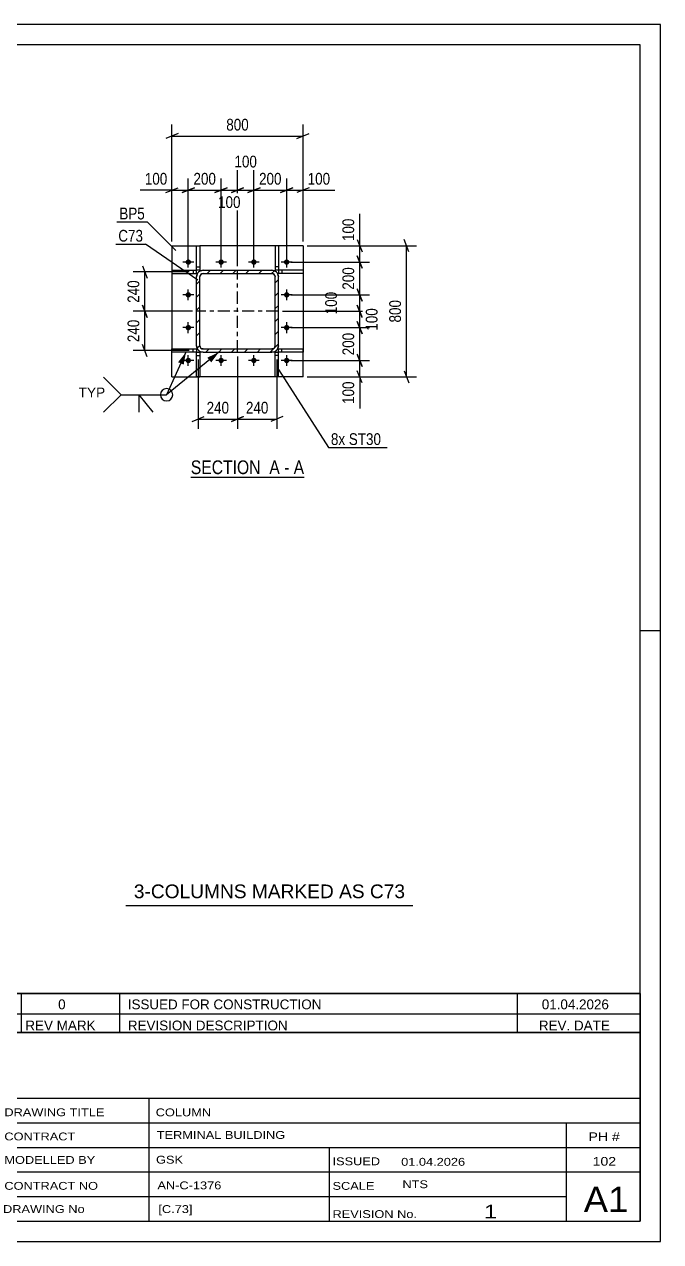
# Model space of a CAD drawing. Header units: millimetres. Extents: x 0 to 420, y 0 to 297.
# Drawn here: x 264.8 to 420, y 0 to 297 of the extents above; entities that cross this region are included whole.
import ezdxf

# ---------------------------------------------------------------- set-up
doc = ezdxf.new("R2010")
doc.units = ezdxf.units.MM
doc.linetypes.add('DXK_LINE_DOT2', pattern=[3.9198, 1.9599, -1.9599])
doc.linetypes.add('DXK_LINE_DOT3', pattern=[5.9187, 2.979, -0.9799, 0.9799, -0.9799])
doc.styles.add('Arial', font='arial.ttf', dxfattribs={"height": 0.2})
doc.styles.add('Arial Narrow', font='ARIALN.TTF', dxfattribs={"height": 0.2})

# ---------------------------------------------------------------- blocks, each defined once
blk = doc.blocks.new('Unknown-762326671-1131')
at = {"color": 5, "linetype": 'Continuous'}
for p, q in [((420, 297), (0, 297)), ((420, 0), (420, 297)), ((415, 292), (5, 292)), ((415, 5), (415, 292)), ((420, 149), (415, 149)), ((5, 5), (415, 5)), ((0, 0), (420, 0))]:
    blk.add_line(p, q, dxfattribs=at)
blk = doc.blocks.new('Unknown-762326671-13 - 1730')
at = {"color": 6, "linetype": 'Continuous'}
blk.add_line((305.37, 186.52), (333.02, 186.52), dxfattribs=at)
at = {"color": 0, "linetype": 'Continuous'}
blk.add_wipeout([(323.48, 187.27), (323.48, 190.77), (305.37, 190.77), (305.37, 187.27)], dxfattribs=at)
at = {"color": 7, "linetype": 'Continuous', "style": 'Arial Narrow'}
blk.add_text('SECTION ', height=3.34, dxfattribs=at).set_placement((305.37, 187.27))
at = {"color": 0, "linetype": 'Continuous'}
blk.add_wipeout([(327.09, 187.27), (327.09, 190.77), (324.53, 190.77), (324.53, 187.27)], dxfattribs=at)
blk.add_wipeout([(329.41, 187.27), (329.41, 190.77), (328.14, 190.77), (328.14, 187.27)], dxfattribs=at)
at = {"color": 7, "linetype": 'Continuous', "style": 'Arial Narrow'}
blk.add_text('A', height=3.34, dxfattribs=at).set_placement((324.53, 187.27))
at = {"color": 0, "linetype": 'Continuous'}
blk.add_wipeout([(333.02, 187.27), (333.02, 190.77), (330.46, 190.77), (330.46, 187.27)], dxfattribs=at)
at = {"color": 7, "linetype": 'Continuous', "style": 'Arial Narrow'}
for s, p in [('A', (330.46, 187.27)), ('-', (328.14, 187.27))]:
    blk.add_text(s, height=3.34, dxfattribs=at).set_placement(p)
blk = doc.blocks.new('Part-762326671-1743 - 1730')
at = {"color": 2, "linetype": 'Continuous'}
for p, q in [((325.96, 211), (325.96, 217)), ((325.96, 217), (326.76, 217)), ((326.76, 211), (326.76, 217)), ((326.76, 216.2), (325.96, 216.2)), ((326.76, 211), (325.96, 211))]:
    blk.add_line(p, q, dxfattribs=at)
blk = doc.blocks.new('Part-762326671-1748 - 1730')
at = {"color": 2, "linetype": 'Continuous'}
for p, q in [((332.76, 237), (326.76, 237)), ((326.76, 237), (326.76, 236.2)), ((332.76, 236.2), (326.76, 236.2)), ((327.56, 237), (327.56, 236.2)), ((332.76, 237), (332.76, 236.2))]:
    blk.add_line(p, q, dxfattribs=at)
blk = doc.blocks.new('Bolt-762326671-1733 - 1730')
at = {"linetype": 'Continuous'}
for points in [[(304.76, 238.34, -1), (304.76, 239.66, -1)], [(312.76, 238.34, -1), (312.76, 239.66, -1)], [(320.76, 238.34, -1), (320.76, 239.66, -1)], [(328.76, 238.34, -1), (328.76, 239.66, -1)], [(304.76, 230.34, -1), (304.76, 231.66, -1)], [(328.76, 230.34, -1), (328.76, 231.66, -1)], [(304.76, 222.34, -1), (304.76, 223.66, -1)], [(328.76, 222.34, -1), (328.76, 223.66, -1)], [(304.76, 214.34, -1), (304.76, 215.66, -1)], [(312.76, 214.34, -1), (312.76, 215.66, -1)], [(320.76, 214.34, -1), (320.76, 215.66, -1)], [(328.76, 214.34, -1), (328.76, 215.66, -1)]]:
    blk.add_hatch(color=1, dxfattribs=at).paths.add_polyline_path(points)
at = {"color": 1, "linetype": 'Continuous'}
for p, q in [((306.08, 239), (303.44, 239)), ((304.76, 237.68), (304.76, 240.32)), ((314.08, 239), (311.44, 239)), ((312.76, 237.68), (312.76, 240.32)), ((322.08, 239), (319.44, 239)), ((320.76, 237.68), (320.76, 240.32)), ((330.08, 239), (327.44, 239)), ((328.76, 237.68), (328.76, 240.32)), ((304.76, 229.68), (304.76, 232.32)), ((328.76, 229.68), (328.76, 232.32)), ((306.08, 231), (303.44, 231)), ((330.08, 231), (327.44, 231)), ((306.08, 223), (303.44, 223)), ((304.76, 221.68), (304.76, 224.32)), ((330.08, 223), (327.44, 223)), ((328.76, 221.68), (328.76, 224.32)), ((306.08, 215), (303.44, 215)), ((304.76, 213.68), (304.76, 216.32)), ((314.08, 215), (311.44, 215)), ((312.76, 213.68), (312.76, 216.32)), ((322.08, 215), (319.44, 215)), ((320.76, 213.68), (320.76, 216.32)), ((330.08, 215), (327.44, 215)), ((328.76, 213.68), (328.76, 216.32))]:
    blk.add_line(p, q, dxfattribs=at)
blk = doc.blocks.new('Part-762326671-1758 - 1730')
at = {"color": 2, "linetype": 'Continuous'}
for p, q in [((300.76, 237), (306.76, 237)), ((300.76, 237), (300.76, 236.2)), ((300.76, 236.2), (306.76, 236.2)), ((305.96, 237), (305.96, 236.2)), ((306.76, 236.2), (306.76, 237))]:
    blk.add_line(p, q, dxfattribs=at)
blk = doc.blocks.new('Part-762326671-1738 - 1730')
at = {"linetype": 'Continuous'}
h = blk.add_hatch(dxfattribs=at)
h.set_pattern_fill('', scale=0.7, style=0, pattern_type=0)
h.set_pattern_definition([(45, (306.8818, 217.9916), (-1.57154, 1.57154), [])])
h.paths.add_polyline_path([(306.76, 218.6), (306.88, 217.99), (307.23, 217.47), (307.75, 217.13), (308.36, 217), (325.16, 217), (325.77, 217.13), (326.29, 217.47), (326.64, 217.99), (326.76, 218.6), (326.76, 235.4), (326.64, 236.02), (326.29, 236.54), (325.77, 236.88), (325.16, 237), (308.36, 237), (307.75, 236.88), (307.23, 236.54), (306.88, 236.02), (306.76, 235.4)])
h.paths.add_polyline_path([(307.62, 235.71), (307.79, 235.97), (308.05, 236.14), (308.36, 236.2), (325.16, 236.2), (325.47, 236.14), (325.73, 235.97), (325.9, 235.71), (325.96, 235.4), (325.96, 218.6), (325.9, 218.3), (325.73, 218.04), (325.47, 217.86), (325.16, 217.8), (308.36, 217.8), (308.05, 217.86), (307.79, 218.04), (307.62, 218.3), (307.56, 218.6), (307.56, 235.4)])
at = {"color": 7, "linetype": 'DXK_LINE_DOT2'}
for p, q in [((306.76, 235.4), (306.88, 236.02)), ((306.76, 218.6), (306.76, 235.4)), ((307.62, 235.71), (307.56, 235.4)), ((307.56, 218.6), (307.56, 235.4)), ((307.75, 236.88), (308.36, 237)), ((308.36, 236.2), (308.05, 236.14)), ((308.36, 237), (325.16, 237)), ((308.36, 236.2), (325.16, 236.2)), ((325.16, 237), (325.77, 236.88)), ((325.47, 236.14), (325.16, 236.2)), ((325.96, 235.4), (325.9, 235.71)), ((325.96, 218.6), (325.96, 235.4)), ((326.64, 236.02), (326.76, 235.4)), ((326.76, 218.6), (326.76, 235.4)), ((306.88, 217.99), (306.76, 218.6)), ((307.56, 218.6), (307.62, 218.3)), ((308.36, 217), (307.75, 217.13)), ((308.05, 217.86), (308.36, 217.8)), ((308.36, 217.8), (325.16, 217.8)), ((308.36, 217), (325.16, 217)), ((325.16, 217.8), (325.47, 217.86)), ((325.77, 217.13), (325.16, 217)), ((325.9, 218.3), (325.96, 218.6)), ((326.76, 218.6), (326.64, 217.99))]:
    blk.add_line(p, q, dxfattribs=at)
at = {"color": 2, "linetype": 'Continuous'}
for p, q in [((306.88, 236.02), (306.76, 235.4)), ((306.76, 218.6), (306.76, 235.4)), ((307.56, 235.4), (307.62, 235.71)), ((307.56, 218.6), (307.56, 235.4)), ((308.36, 237), (307.75, 236.88)), ((308.05, 236.14), (308.36, 236.2)), ((308.36, 237), (325.16, 237)), ((308.36, 236.2), (325.16, 236.2)), ((325.77, 236.88), (325.16, 237)), ((325.16, 236.2), (325.47, 236.14)), ((325.9, 235.71), (325.96, 235.4)), ((325.96, 218.6), (325.96, 235.4)), ((326.76, 235.4), (326.64, 236.02)), ((326.76, 218.6), (326.76, 235.4)), ((306.76, 218.6), (306.88, 217.99)), ((307.62, 218.3), (307.56, 218.6)), ((307.75, 217.13), (308.36, 217)), ((308.36, 217.8), (308.05, 217.86)), ((308.36, 217.8), (325.16, 217.8)), ((308.36, 217), (325.16, 217)), ((325.47, 217.86), (325.16, 217.8)), ((325.16, 217), (325.77, 217.13)), ((325.96, 218.6), (325.9, 218.3)), ((326.64, 217.99), (326.76, 218.6))]:
    blk.add_line(p, q, dxfattribs=at)
at = {"color": 7, "linetype": 'DXK_LINE_DOT3'}
for p, q in [((316.76, 217), (316.76, 237)), ((326.76, 227), (306.76, 227))]:
    blk.add_line(p, q, dxfattribs=at)
at = {"color": 7, "linetype": 'DXK_LINE_DOT2'}
for centre, radius, start, end in [((308.36, 235.4), 1.6, 112.5, 157.5), ((308.36, 235.4), 0.8, 112.5, 157.5), ((325.16, 235.4), 0.8, 22.5, 67.5), ((325.16, 235.4), 1.6, 22.5, 67.5), ((308.36, 218.6), 1.6, 202.5, 247.5), ((308.36, 218.6), 0.8, 202.5, 247.5), ((325.16, 218.6), 0.8, 292.5, 337.5), ((325.16, 218.6), 1.6, 292.5, 337.5)]:
    blk.add_arc(centre, radius, start, end, dxfattribs=at)
at = {"color": 2, "linetype": 'Continuous'}
for centre, radius, start, end in [((308.36, 235.4), 1.6, 112.5, 157.5), ((308.36, 235.4), 0.8, 112.5, 157.5), ((325.16, 235.4), 0.8, 22.5, 67.5), ((325.16, 235.4), 1.6, 22.5, 67.5), ((308.36, 218.6), 1.6, 202.5, 247.5), ((308.36, 218.6), 0.8, 202.5, 247.5), ((325.16, 218.6), 0.8, 292.5, 337.5), ((325.16, 218.6), 1.6, 292.5, 337.5)]:
    blk.add_arc(centre, radius, start, end, dxfattribs=at)
blk = doc.blocks.new('Part-762326671-1753 - 1730')
at = {"color": 2, "linetype": 'Continuous'}
for p, q in [((306.76, 217), (307.56, 217)), ((306.76, 211), (306.76, 217)), ((307.56, 217), (307.56, 211)), ((306.76, 216.2), (307.56, 216.2)), ((307.56, 211), (306.76, 211))]:
    blk.add_line(p, q, dxfattribs=at)
blk = doc.blocks.new('Part-762326671-1763 - 1730')
at = {"color": 2, "linetype": 'Continuous'}
for p, q in [((325.96, 243), (325.96, 237)), ((326.76, 243), (325.96, 243)), ((326.76, 243), (326.76, 237)), ((326.76, 237.8), (325.96, 237.8)), ((326.76, 237), (325.96, 237))]:
    blk.add_line(p, q, dxfattribs=at)
blk = doc.blocks.new('Part-762326671-1768 - 1730')
at = {"color": 2, "linetype": 'Continuous'}
for p, q in [((300.76, 243), (306.76, 243)), ((300.76, 243), (300.76, 237)), ((325.96, 243), (307.56, 243)), ((332.76, 243), (326.76, 243)), ((332.76, 243), (332.76, 237)), ((300.76, 236.2), (300.76, 217.8)), ((332.76, 236.2), (332.76, 217.8)), ((300.76, 211), (300.76, 217)), ((332.76, 211), (332.76, 217)), ((300.76, 211), (306.76, 211)), ((325.96, 211), (307.56, 211)), ((332.76, 211), (326.76, 211))]:
    blk.add_line(p, q, dxfattribs=at)
at = {"color": 7, "linetype": 'DXK_LINE_DOT2'}
for p, q in [((306.76, 243), (307.56, 243)), ((326.76, 243), (325.96, 243)), ((300.76, 237), (300.76, 236.2)), ((332.76, 237), (332.76, 236.2)), ((300.76, 217), (300.76, 217.8)), ((332.76, 217), (332.76, 217.8)), ((306.76, 211), (307.56, 211)), ((326.76, 211), (325.96, 211))]:
    blk.add_line(p, q, dxfattribs=at)
blk = doc.blocks.new('Part-762326671-1773 - 1730')
at = {"color": 2, "linetype": 'Continuous'}
for p, q in [((300.76, 217.8), (306.76, 217.8)), ((300.76, 217), (300.76, 217.8)), ((306.76, 217), (300.76, 217)), ((305.96, 217), (305.96, 217.8)), ((306.76, 217.8), (306.76, 217))]:
    blk.add_line(p, q, dxfattribs=at)
blk = doc.blocks.new('Part-762326671-1778 - 1730')
at = {"color": 2, "linetype": 'Continuous'}
for p, q in [((306.76, 243), (307.56, 243)), ((306.76, 237), (306.76, 243)), ((307.56, 243), (307.56, 237)), ((306.76, 237.8), (307.56, 237.8)), ((307.56, 237), (306.76, 237))]:
    blk.add_line(p, q, dxfattribs=at)
blk = doc.blocks.new('Part-762326671-1783 - 1730')
at = {"color": 2, "linetype": 'Continuous'}
for p, q in [((326.76, 217), (326.76, 217.8)), ((326.76, 217.8), (332.76, 217.8)), ((332.76, 217), (326.76, 217)), ((327.56, 217), (327.56, 217.8)), ((332.76, 217.8), (332.76, 217))]:
    blk.add_line(p, q, dxfattribs=at)
blk = doc.blocks.new('StraightDimension-762326671-2650 - 1730')
at = {"color": 7, "linetype": 'Continuous'}
for p, q in [((300.76, 244), (300.76, 259.39)), ((304.76, 240), (304.76, 259.39)), ((299.26, 255.94), (302.26, 257.14)), ((300.76, 256.54), (304.76, 256.54)), ((306.26, 257.14), (303.26, 255.94))]:
    blk.add_line(p, q, dxfattribs=at)
at = {"color": 0}
blk.add_wipeout([(300.23, 257.29), (300.23, 261.49), (293.55, 261.49), (293.55, 257.29)], dxfattribs=at)
at = {"color": 7, "linetype": 'Continuous'}
blk.add_line((300.76, 256.54), (293.03, 256.54), dxfattribs=at)
blk.add_line((300.76, 256.54), (293.03, 256.54), dxfattribs=at)
at = {"color": 3, "style": 'Arial Narrow'}
blk.add_text('100', height=2.863, dxfattribs=at).set_placement((294.15, 257.89))
blk = doc.blocks.new('StraightDimension-762326671-2578 - 1730')
at = {"color": 7, "linetype": 'Continuous'}
for p, q in [((345.97, 244.5), (347.17, 241.5)), ((333.76, 243), (348.97, 243)), ((346.57, 239), (346.57, 243)), ((329.76, 239), (348.97, 239)), ((347.17, 237.5), (345.97, 240.5))]:
    blk.add_line(p, q, dxfattribs=at)
at = {"color": 0}
blk.add_wipeout([(345.82, 250.21), (341.62, 250.21), (341.62, 243.53), (345.82, 243.53)], dxfattribs=at)
at = {"color": 7, "linetype": 'Continuous'}
blk.add_line((346.57, 243), (346.57, 250.74), dxfattribs=at)
blk.add_line((346.57, 243), (346.57, 250.74), dxfattribs=at)
at = {"color": 3, "style": 'Arial Narrow'}
blk.add_text('100', height=2.863, rotation=90.0002, dxfattribs=at).set_placement((345.22, 244.13))
blk = doc.blocks.new('StraightDimension-762326671-1809 - 1730')
at = {"color": 7, "linetype": 'Continuous'}
for p, q in [((307.16, 215.2), (307.16, 198.29)), ((316.76, 216), (316.76, 198.29)), ((305.66, 200.09), (308.66, 201.29)), ((307.16, 200.69), (316.76, 200.69)), ((318.26, 201.29), (315.26, 200.09))]:
    blk.add_line(p, q, dxfattribs=at)
at = {"color": 0}
blk.add_wipeout([(315.3, 201.44), (315.3, 205.64), (308.62, 205.64), (308.62, 201.44)], dxfattribs=at)
at = {"color": 3, "style": 'Arial Narrow'}
blk.add_text('240', height=2.863, dxfattribs=at).set_placement((309.22, 202.04))
blk = doc.blocks.new('StraightDimension-762326671-1911 - 1730')
at = {"color": 7, "linetype": 'Continuous'}
for p, q in [((302.26, 270.34), (299.26, 269.14)), ((300.76, 244), (300.76, 272.59)), ((331.26, 269.14), (334.26, 270.34)), ((332.76, 244), (332.76, 272.59)), ((300.76, 269.74), (332.76, 269.74))]:
    blk.add_line(p, q, dxfattribs=at)
at = {"color": 0}
blk.add_wipeout([(320.1, 270.49), (320.1, 274.69), (313.42, 274.69), (313.42, 270.49)], dxfattribs=at)
at = {"color": 3, "style": 'Arial Narrow'}
blk.add_text('800', height=2.863, dxfattribs=at).set_placement((314.02, 271.09))
blk = doc.blocks.new('StraightDimension-762326671-2580 - 1730')
at = {"color": 7, "linetype": 'Continuous'}
for p, q in [((345.97, 232.5), (347.17, 229.5)), ((329.76, 231), (348.97, 231)), ((346.57, 227), (346.57, 231)), ((327.76, 227), (348.97, 227)), ((347.17, 225.5), (345.97, 228.5))]:
    blk.add_line(p, q, dxfattribs=at)
at = {"color": 0}
blk.add_wipeout([(341.62, 232.35), (337.42, 232.35), (337.42, 225.66), (341.62, 225.66)], dxfattribs=at)
at = {"color": 3, "style": 'Arial Narrow'}
blk.add_text('100', height=2.863, rotation=90.0002, dxfattribs=at).set_placement((341.02, 226.26))
blk = doc.blocks.new('StraightDimension-762326671-1785 - 1730')
at = {"color": 7, "linetype": 'Continuous'}
for p, q in [((305.76, 227), (291.3, 227)), ((293.55, 228.5), (294.75, 225.5)), ((294.15, 217.4), (294.15, 227)), ((304.96, 217.4), (291.3, 217.4)), ((294.75, 215.9), (293.55, 218.9))]:
    blk.add_line(p, q, dxfattribs=at)
at = {"color": 0}
blk.add_wipeout([(293.4, 225.55), (289.2, 225.55), (289.2, 218.86), (293.4, 218.86)], dxfattribs=at)
at = {"color": 3, "style": 'Arial Narrow'}
blk.add_text('240', height=2.863, rotation=90.0002, dxfattribs=at).set_placement((292.8, 219.46))
blk = doc.blocks.new('StraightDimension-762326671-1922 - 1730')
at = {"color": 7, "linetype": 'Continuous'}
for p, q in [((358.6, 241.5), (357.4, 244.5)), ((333.76, 243), (360.4, 243)), ((358, 211), (358, 243)), ((333.76, 211), (360.4, 211)), ((357.4, 212.5), (358.6, 209.5))]:
    blk.add_line(p, q, dxfattribs=at)
at = {"color": 0}
blk.add_wipeout([(357.25, 230.35), (353.05, 230.35), (353.05, 223.66), (357.25, 223.66)], dxfattribs=at)
at = {"color": 3, "style": 'Arial Narrow'}
blk.add_text('800', height=2.863, rotation=90.0002, dxfattribs=at).set_placement((356.65, 224.26))
blk = doc.blocks.new('StraightDimension-762326671-1794 - 1730')
at = {"color": 7, "linetype": 'Continuous'}
for p, q in [((293.55, 238.1), (294.75, 235.1)), ((304.96, 236.6), (291.3, 236.6)), ((294.15, 227), (294.15, 236.6)), ((305.76, 227), (291.3, 227)), ((294.75, 225.5), (293.55, 228.5))]:
    blk.add_line(p, q, dxfattribs=at)
at = {"color": 0}
blk.add_wipeout([(293.4, 235.15), (289.2, 235.15), (289.2, 228.46), (293.4, 228.46)], dxfattribs=at)
at = {"color": 3, "style": 'Arial Narrow'}
blk.add_text('240', height=2.863, rotation=90.0002, dxfattribs=at).set_placement((292.8, 229.06))
blk = doc.blocks.new('StraightDimension-762326671-1800 - 1730')
at = {"color": 7, "linetype": 'Continuous'}
for p, q in [((316.76, 216), (316.76, 198.29)), ((326.36, 215.2), (326.36, 198.29)), ((315.26, 200.09), (318.26, 201.29)), ((316.76, 200.69), (326.36, 200.69)), ((327.86, 201.29), (324.86, 200.09))]:
    blk.add_line(p, q, dxfattribs=at)
at = {"color": 0}
blk.add_wipeout([(324.9, 201.44), (324.9, 205.64), (318.22, 205.64), (318.22, 201.44)], dxfattribs=at)
at = {"color": 3, "style": 'Arial Narrow'}
blk.add_text('240', height=2.863, dxfattribs=at).set_placement((318.82, 202.04))
blk = doc.blocks.new('StraightDimension-762326671-2579 - 1730')
at = {"color": 7, "linetype": 'Continuous'}
for p, q in [((329.76, 239), (348.97, 239)), ((345.97, 240.5), (347.17, 237.5)), ((346.57, 231), (346.57, 239)), ((347.17, 229.5), (345.97, 232.5)), ((329.76, 231), (348.97, 231))]:
    blk.add_line(p, q, dxfattribs=at)
at = {"color": 0}
blk.add_wipeout([(345.82, 238.35), (341.62, 238.35), (341.62, 231.66), (345.82, 231.66)], dxfattribs=at)
at = {"color": 3, "style": 'Arial Narrow'}
blk.add_text('200', height=2.863, rotation=90.0002, dxfattribs=at).set_placement((345.22, 232.26))
blk = doc.blocks.new('StraightDimension-762326671-2645 - 1730')
at = {"color": 7, "linetype": 'Continuous'}
for p, q in [((328.76, 240), (328.76, 259.39)), ((332.76, 244), (332.76, 259.39)), ((327.26, 255.94), (330.26, 257.14)), ((328.76, 256.54), (332.76, 256.54)), ((334.26, 257.14), (331.26, 255.94))]:
    blk.add_line(p, q, dxfattribs=at)
at = {"color": 0}
blk.add_wipeout([(339.97, 257.29), (339.97, 261.49), (333.28, 261.49), (333.28, 257.29)], dxfattribs=at)
at = {"color": 7, "linetype": 'Continuous'}
blk.add_line((332.76, 256.54), (340.49, 256.54), dxfattribs=at)
blk.add_line((332.76, 256.54), (340.49, 256.54), dxfattribs=at)
at = {"color": 3, "style": 'Arial Narrow'}
blk.add_text('100', height=2.863, dxfattribs=at).set_placement((333.88, 257.89))
blk = doc.blocks.new('StraightDimension-762326671-2581 - 1730')
at = {"color": 7, "linetype": 'Continuous'}
for p, q in [((327.76, 227), (349.42, 227)), ((345.97, 228.5), (347.17, 225.5)), ((346.57, 223), (346.57, 227)), ((329.76, 223), (349.42, 223)), ((347.17, 221.5), (345.97, 224.5))]:
    blk.add_line(p, q, dxfattribs=at)
at = {"color": 0}
blk.add_wipeout([(351.52, 228.35), (347.32, 228.35), (347.32, 221.66), (351.52, 221.66)], dxfattribs=at)
at = {"color": 3, "style": 'Arial Narrow'}
blk.add_text('100', height=2.863, rotation=90.0002, dxfattribs=at).set_placement((350.92, 222.26))
blk = doc.blocks.new('StraightDimension-762326671-2646 - 1730')
at = {"color": 7, "linetype": 'Continuous'}
for p, q in [((320.76, 240), (320.76, 259.39)), ((328.76, 240), (328.76, 259.39)), ((319.26, 255.94), (322.26, 257.14)), ((320.76, 256.54), (328.76, 256.54)), ((330.26, 257.14), (327.26, 255.94))]:
    blk.add_line(p, q, dxfattribs=at)
at = {"color": 0}
blk.add_wipeout([(328.1, 257.29), (328.1, 261.49), (321.42, 261.49), (321.42, 257.29)], dxfattribs=at)
at = {"color": 3, "style": 'Arial Narrow'}
blk.add_text('200', height=2.863, dxfattribs=at).set_placement((322.02, 257.89))
blk = doc.blocks.new('StraightDimension-762326671-2582 - 1730')
at = {"color": 7, "linetype": 'Continuous'}
for p, q in [((329.76, 223), (348.97, 223)), ((345.97, 224.5), (347.17, 221.5)), ((346.57, 215), (346.57, 223)), ((329.76, 215), (348.97, 215)), ((347.17, 213.5), (345.97, 216.5))]:
    blk.add_line(p, q, dxfattribs=at)
at = {"color": 0}
blk.add_wipeout([(345.82, 222.35), (341.62, 222.35), (341.62, 215.66), (345.82, 215.66)], dxfattribs=at)
at = {"color": 3, "style": 'Arial Narrow'}
blk.add_text('200', height=2.863, rotation=90.0002, dxfattribs=at).set_placement((345.22, 216.26))
blk = doc.blocks.new('StraightDimension-762326671-2647 - 1730')
at = {"color": 7, "linetype": 'Continuous'}
for p, q in [((316.76, 238), (316.76, 263.59)), ((320.76, 240), (320.76, 263.59)), ((315.26, 255.94), (318.26, 257.14)), ((316.76, 256.54), (320.76, 256.54)), ((322.26, 257.14), (319.26, 255.94))]:
    blk.add_line(p, q, dxfattribs=at)
at = {"color": 0}
blk.add_wipeout([(322.1, 261.49), (322.1, 265.69), (315.42, 265.69), (315.42, 261.49)], dxfattribs=at)
at = {"color": 3, "style": 'Arial Narrow'}
blk.add_text('100', height=2.863, dxfattribs=at).set_placement((316.02, 262.09))
blk = doc.blocks.new('StraightDimension-762326671-2583 - 1730')
at = {"color": 7, "linetype": 'Continuous'}
for p, q in [((329.76, 215), (348.97, 215)), ((345.97, 216.5), (347.17, 213.5)), ((346.57, 211), (346.57, 215)), ((333.76, 211), (348.97, 211)), ((347.17, 209.5), (345.97, 212.5))]:
    blk.add_line(p, q, dxfattribs=at)
at = {"color": 0}
blk.add_wipeout([(345.82, 210.48), (341.62, 210.48), (341.62, 203.79), (345.82, 203.79)], dxfattribs=at)
at = {"color": 7, "linetype": 'Continuous'}
blk.add_line((346.57, 211), (346.57, 203.27), dxfattribs=at)
blk.add_line((346.57, 211), (346.57, 203.27), dxfattribs=at)
at = {"color": 3, "style": 'Arial Narrow'}
blk.add_text('100', height=2.863, rotation=90.0002, dxfattribs=at).set_placement((345.22, 204.39))
blk = doc.blocks.new('StraightDimension-762326671-2648 - 1730')
at = {"color": 7, "linetype": 'Continuous'}
for p, q in [((312.76, 240), (312.76, 258.94)), ((316.76, 238), (316.76, 258.94)), ((311.26, 255.94), (314.26, 257.14)), ((312.76, 256.54), (316.76, 256.54)), ((318.26, 257.14), (315.26, 255.94))]:
    blk.add_line(p, q, dxfattribs=at)
at = {"color": 0}
blk.add_wipeout([(318.1, 251.59), (318.1, 255.79), (311.42, 255.79), (311.42, 251.59)], dxfattribs=at)
at = {"color": 3, "style": 'Arial Narrow'}
blk.add_text('100', height=2.863, dxfattribs=at).set_placement((312.02, 252.19))
blk = doc.blocks.new('StraightDimension-762326671-2649 - 1730')
at = {"color": 7, "linetype": 'Continuous'}
for p, q in [((304.76, 240), (304.76, 259.39)), ((312.76, 240), (312.76, 259.39)), ((303.26, 255.94), (306.26, 257.14)), ((304.76, 256.54), (312.76, 256.54)), ((314.26, 257.14), (311.26, 255.94))]:
    blk.add_line(p, q, dxfattribs=at)
at = {"color": 0}
blk.add_wipeout([(312.1, 257.29), (312.1, 261.49), (305.42, 261.49), (305.42, 257.29)], dxfattribs=at)
at = {"color": 3, "style": 'Arial Narrow'}
blk.add_text('200', height=2.863, dxfattribs=at).set_placement((306.02, 257.89))
blk = doc.blocks.new('Unknown-762326671-3848')
at = {"color": 7, "linetype": 'Continuous'}
for p, q in [((255, 51.05), (255, 5)), ((255, 51.05), (415, 51.05)), ((415, 51), (415, 5)), ((255, 35), (415, 35)), ((295.14, 35), (295.14, 5)), ((255, 29), (415, 29)), ((397, 5.05), (397, 29.05)), ((255, 23), (415, 23)), ((339.14, 23), (339.14, 5)), ((255, 17), (415, 17)), ((255, 11), (397, 11)), ((255, 5), (415, 5))]:
    blk.add_line(p, q, dxfattribs=at)
at = {"color": 7, "style": 'Arial Narrow'}
for s, height, width, p in [('DRAWING TITLE', 1.9089, 1.425378, (259.88, 30.61)), ('COLUMN', 1.909, 1.425378, (296.81, 30.59)), ('TERMINAL BUILDING', 1.9089, 1.425378, (297.06, 25.07)), ('CONTRACT', 1.909, 1.425378, (259.88, 24.71)), ('MODELLED BY', 1.9089, 1.425378, (259.88, 18.98)), ('GSK', 1.909, 1.425378, (296.88, 19.04)), ('ISSUED', 1.909, 1.425378, (339.94, 18.64)), ('01.04.2026', 1.909, 1.425378, (356.69, 18.52)), ('CONTRACT NO', 1.9089, 1.425378, (259.88, 12.66)), ('AN-C-1376', 1.909, 1.425378, (297.23, 12.78)), ('SCALE', 1.909, 1.425378, (339.94, 12.65)), ('A1', 6.204, 1.25, (401.24, 7.2)), ('DRAWING No', 1.909, 1.425378, (259.56, 7)), ('[C.73]', 1.909, 1.425378, (297.46, 6.99)), ('1', 3.34, 1.5, (376.91, 5.68)), ('REVISION No.', 1.9089, 1.425378, (339.94, 5.77))]:
    blk.add_text(s, height=height, dxfattribs=dict(at, width=width)).set_placement(p)
at = {"color": 7, "linetype": 'Continuous', "style": 'Arial Narrow'}
for s, height, width, p in [('PH #', 2.1, 1.42538, (402.4, 24.55)), ('102', 2.1, 1.42538, (403.41, 18.55)), ('NTS', 1.909, 1.425378, (357, 13.05))]:
    blk.add_text(s, height=height, dxfattribs=dict(at, width=width)).set_placement(p)
blk = doc.blocks.new('Unknown-762326671-3849')
at = {"color": 7, "linetype": 'Continuous'}
for p, q in [((255, 60.55), (415, 60.55)), ((415, 60.55), (255, 60.55)), ((255, 60.55), (255, 55.55)), ((264, 60.55), (264, 55.55)), ((288, 60.55), (288, 55.55)), ((385, 60.55), (385, 55.55)), ((415, 60.55), (415, 55.55)), ((255, 55.55), (415, 55.55)), ((255, 55.55), (255, 51.05)), ((255, 55.55), (415, 55.55)), ((264, 55.55), (264, 51.05)), ((288, 55.55), (288, 51.05)), ((385, 55.55), (385, 51.05)), ((415, 55.55), (415, 51.05)), ((415, 51.05), (255, 51.05))]:
    blk.add_line(p, q, dxfattribs=at)
at = {"color": 7, "linetype": 'Continuous', "style": 'Arial Narrow'}
for s, height, width, p in [('1', 2.39, 1.196471, (258.16, 56.7)), ('0', 2.39, 1.196471, (273, 56.7)), ('ISSUED FOR CONSTRUCTION', 2.3861, 1.196471, (290, 56.7)), ('01.04.2026', 2.386, 1.196471, (391, 56.7)), ('No', 2.386, 1.2, (256.54, 51.55)), ('REV MARK', 2.386, 1.2, (265, 51.55)), ('REVISION DESCRIPTION', 2.3861, 1.2, (290, 51.55)), ('REV. DATE', 2.386, 1.2, (390.28, 51.55))]:
    blk.add_text(s, height=height, dxfattribs=dict(at, width=width)).set_placement(p)
blk = doc.blocks.new('Unknown-762326671-3851')
at = {"color": 7, "linetype": 'Continuous'}
blk.add_line((289.5, 82.05), (359.5, 82.05), dxfattribs=at)
at = {"color": 7, "style": 'Arial'}
blk.add_text('3-COLUMNS MARKED AS C73', height=3.3428, dxfattribs=at).set_placement((291.47, 83.8))
blk = doc.blocks.new('MarkSet-762326671-1982 - 1730')
at = {"color": 0}
blk.add_wipeout([(343.02, 194.37), (343.02, 197.37), (339.55, 197.37), (339.55, 194.37)], dxfattribs=at)
blk.add_wipeout([(343.02, 194.37), (343.02, 197.37), (339.55, 197.37), (339.55, 194.37)], dxfattribs=at)
at = {"color": 30, "linetype": 'Continuous'}
blk.add_line((326.76, 212.8), (338.95, 193.77), dxfattribs=at)
at = {"color": 0}
blk.add_wipeout([(351.78, 194.37), (351.78, 197.37), (343.92, 197.37), (343.92, 194.37)], dxfattribs=at)
blk.add_wipeout([(351.78, 194.37), (351.78, 197.37), (343.92, 197.37), (343.92, 194.37)], dxfattribs=at)
at = {"color": 30, "linetype": 'Continuous'}
blk.add_line((338.95, 193.77), (353.28, 193.77), dxfattribs=at)
at = {"color": 3, "style": 'Arial Narrow'}
for s, p in [('8x', (339.55, 194.37)), ('ST30', (343.92, 194.37))]:
    blk.add_text(s, height=2.863, dxfattribs=at).set_placement(p)
blk = doc.blocks.new('Mark-762326671-1734 - 1730')
at = {"color": 0}
blk.add_wipeout([(293.7, 243.99), (293.7, 246.99), (287.68, 246.99), (287.68, 243.99)], dxfattribs=at)
blk.add_wipeout([(293.7, 243.99), (293.7, 246.99), (287.68, 246.99), (287.68, 243.99)], dxfattribs=at)
at = {"color": 30, "linetype": 'Continuous'}
for p in [(287.08, 243.39), (307.11, 234.6)]:
    blk.add_line(p, (294.3, 243.39), dxfattribs=at)
at = {"color": 3, "style": 'Arial Narrow'}
blk.add_text('C73', height=2.863, dxfattribs=at).set_placement((287.68, 243.99))
blk = doc.blocks.new('Mark-762326671-1764 - 1730')
at = {"color": 0}
blk.add_wipeout([(294.14, 249.41), (294.14, 252.41), (287.93, 252.41), (287.93, 249.41)], dxfattribs=at)
blk.add_wipeout([(294.14, 249.41), (294.14, 252.41), (287.93, 252.41), (287.93, 249.41)], dxfattribs=at)
at = {"color": 30, "linetype": 'Continuous'}
for p in [(287.33, 248.81), (301.71, 241.81)]:
    blk.add_line(p, (294.74, 248.81), dxfattribs=at)
at = {"color": 3, "style": 'Arial Narrow'}
blk.add_text('BP5', height=2.863, dxfattribs=at).set_placement((287.93, 249.41))
blk = doc.blocks.new('WeldMark-762326671-1932 - 1730')
at = {"linetype": 'Continuous'}
for points in [[(302.26, 214.58), (304.19, 217), (303.63, 213.96)], [(309.41, 215.69), (312.21, 217), (310.35, 214.53)]]:
    blk.add_hatch(color=30, dxfattribs=at).paths.add_polyline_path(points)
at = {"color": 30, "linetype": 'Continuous'}
for p in [(304.19, 217), (312.21, 217), (288.37, 206.64)]:
    blk.add_line(p, (299.47, 206.64), dxfattribs=at)
at = {"color": 3, "linetype": 'Continuous'}
for q in [(296.09, 202.36), (292.66, 202.36)]:
    blk.add_line((292.66, 206.64), q, dxfattribs=at)
for start, end in [(90, 270), (270, 90)]:
    blk.add_arc((299.47, 206.64), 1.5, start, end, dxfattribs=at)
at = {"color": 0, "linetype": 'Continuous'}
blk.add_wipeout([(284.47, 205.99), (284.47, 208.49), (277.99, 208.49), (277.99, 205.99)], dxfattribs=at)
blk.add_wipeout([(284.47, 205.99), (284.47, 208.49), (277.99, 208.49), (277.99, 205.99)], dxfattribs=at)
at = {"color": 3, "linetype": 'Continuous'}
for q in [(284.09, 210.93), (284.09, 202.36)]:
    blk.add_line((288.37, 206.64), q, dxfattribs=at)
at = {"color": 3, "linetype": 'Continuous', "style": 'Arial'}
blk.add_text('TYP', height=2.388, dxfattribs=at).set_placement((277.99, 205.99))

msp = doc.modelspace()

# ---------------------------------------------------------------- block references
for name in ['Unknown-762326671-1131', 'Part-762326671-1768 - 1730', 'Part-762326671-1778 - 1730', 'Part-762326671-1763 - 1730', 'Bolt-762326671-1733 - 1730', 'Part-762326671-1758 - 1730', 'Part-762326671-1738 - 1730', 'Part-762326671-1748 - 1730', 'Part-762326671-1773 - 1730', 'Part-762326671-1753 - 1730', 'Part-762326671-1743 - 1730', 'Part-762326671-1783 - 1730', 'Unknown-762326671-3851', 'Unknown-762326671-3849', 'Unknown-762326671-3848']:
    msp.add_blockref(name, (0, 0))

# ---------------------------------------------------------------- next in the draw order: block references
for name in ['StraightDimension-762326671-2650 - 1730', 'StraightDimension-762326671-2578 - 1730', 'StraightDimension-762326671-2580 - 1730', 'StraightDimension-762326671-1809 - 1730', 'Unknown-762326671-13 - 1730']:
    msp.add_blockref(name, (0, 0))

# ---------------------------------------------------------------- next in the draw order: block references
for name in ['StraightDimension-762326671-1911 - 1730', 'StraightDimension-762326671-1785 - 1730', 'StraightDimension-762326671-1800 - 1730']:
    msp.add_blockref(name, (0, 0))

# ---------------------------------------------------------------- next in the draw order: block references
for name in ['StraightDimension-762326671-1922 - 1730', 'StraightDimension-762326671-1794 - 1730', 'WeldMark-762326671-1932 - 1730']:
    msp.add_blockref(name, (0, 0))

# ---------------------------------------------------------------- next in the draw order: block references
msp.add_blockref('StraightDimension-762326671-2579 - 1730', (0, 0))

# ---------------------------------------------------------------- next in the draw order: block references
for name in ['StraightDimension-762326671-2645 - 1730', 'StraightDimension-762326671-2581 - 1730']:
    msp.add_blockref(name, (0, 0))

# ---------------------------------------------------------------- next in the draw order: block references
for name in ['StraightDimension-762326671-2646 - 1730', 'StraightDimension-762326671-2582 - 1730']:
    msp.add_blockref(name, (0, 0))

# ---------------------------------------------------------------- next in the draw order: block references
for name in ['StraightDimension-762326671-2647 - 1730', 'StraightDimension-762326671-2583 - 1730']:
    msp.add_blockref(name, (0, 0))

# ---------------------------------------------------------------- next in the draw order: block references
for name in ['StraightDimension-762326671-2648 - 1730', 'MarkSet-762326671-1982 - 1730']:
    msp.add_blockref(name, (0, 0))

# ---------------------------------------------------------------- next in the draw order: block references
msp.add_blockref('StraightDimension-762326671-2649 - 1730', (0, 0))

# ---------------------------------------------------------------- next in the draw order: block references
msp.add_blockref('Mark-762326671-1734 - 1730', (0, 0))

# ---------------------------------------------------------------- next in the draw order: block references
msp.add_blockref('Mark-762326671-1764 - 1730', (0, 0))

doc.saveas('drawing.dxf')
